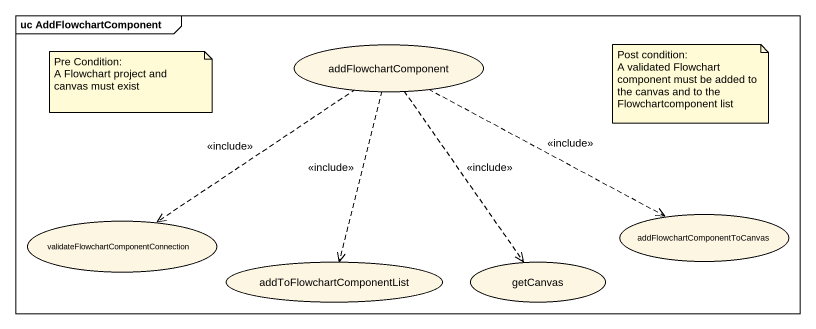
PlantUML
@startuml
mainframe uc AddFlowchartComponent
usecase addFlowchartComponent
usecase "addFlowchartComponentToCanvas" as addFlowchartComponentToCanva
usecase "validateFlowchartComponentConnection" as validateFlowchartComponentCo
usecase addToFlowchartComponentList
usecase getCanvas
addFlowchartComponent .right.> addFlowchartComponentToCanva : <<include>>
addFlowchartComponent ..> validateFlowchartComponentCo : <<include>>
addFlowchartComponent ..> addToFlowchartComponentList : <<include>>
addFlowchartComponent ..> getCanvas : <<include>>
note as N1
  Pre Condition:
  A Flowchart project and canvas must exist
end note
note as N2
  Post condition:
  A validated Flowchart component must be added to the canvas and to the Flowchartcomponent list
end note
@enduml
